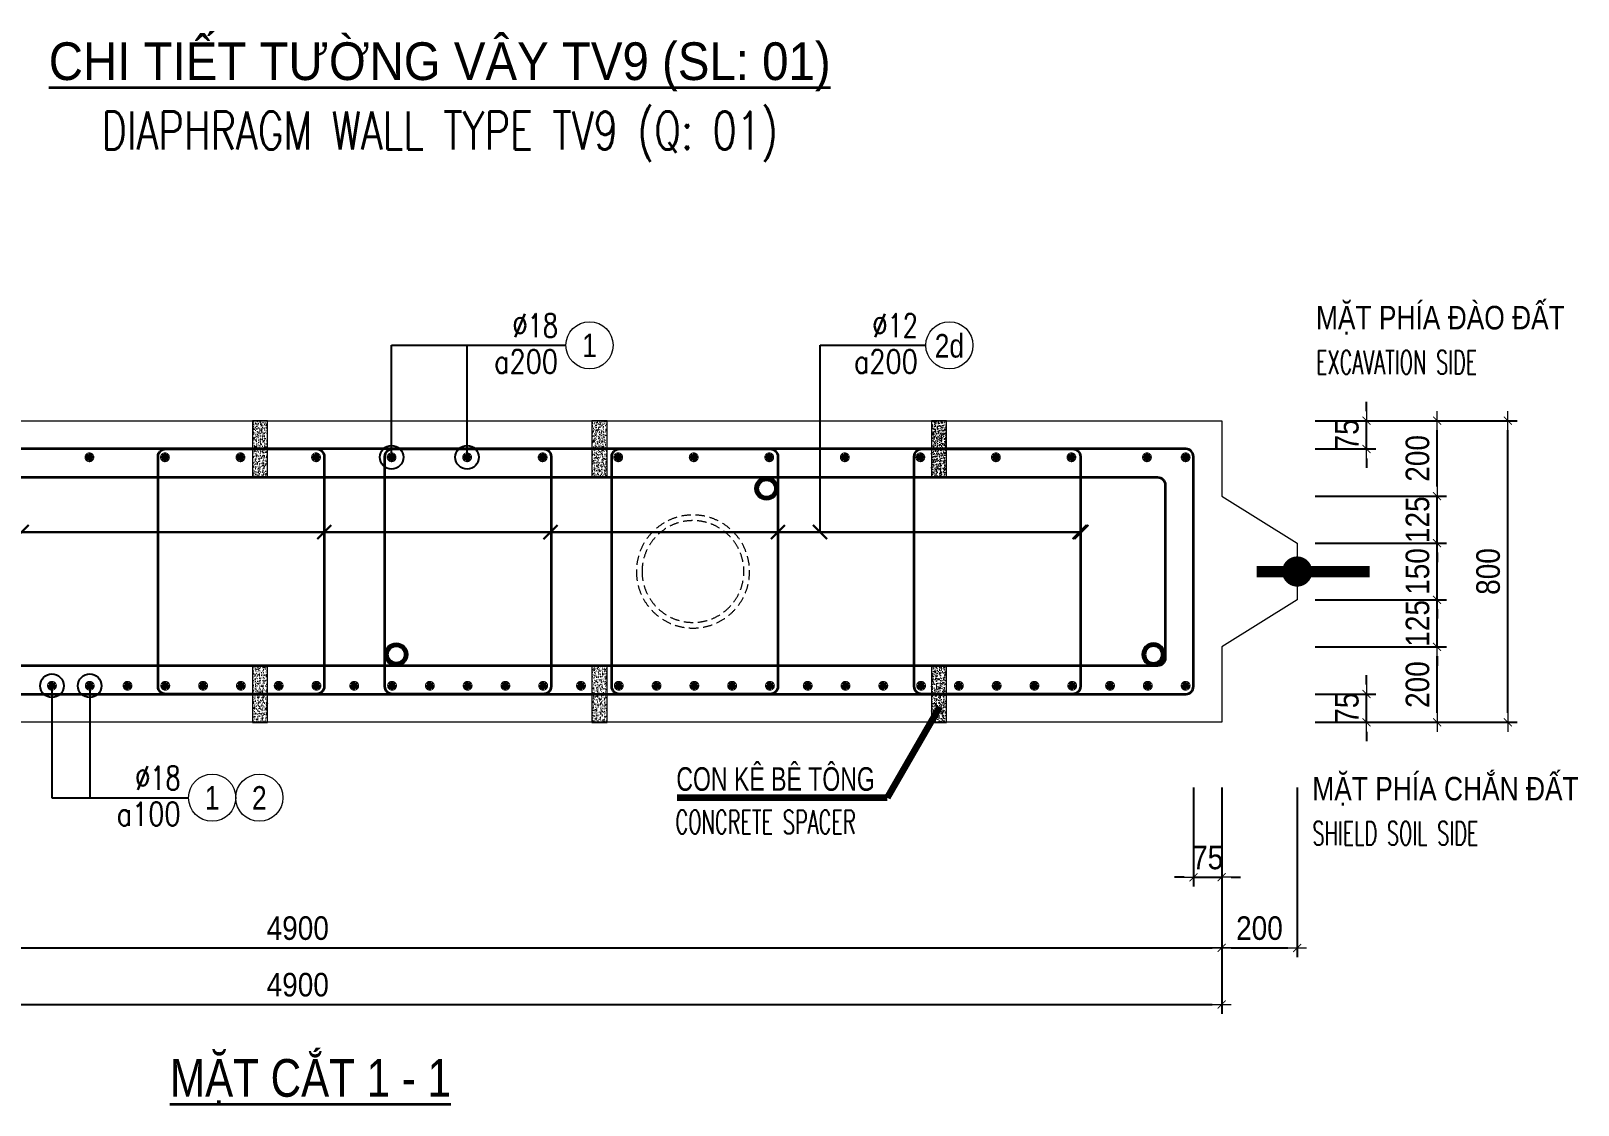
# Model space of a CAD drawing. Header units: millimetres. Extents: x -642477 to 1168880, y -27982 to 330379.
# Drawn here: x 1088852 to 1101158, y 93198 to 101745 of the extents above; entities that cross this region are included whole.
import ezdxf
from ezdxf.enums import TextEntityAlignment as Align

# ---------------------------------------------------------------- set-up
doc = ezdxf.new("R2010")
doc.units = ezdxf.units.MM
doc.linetypes.add('HIDDEN', pattern=[0.375, 0.25, -0.125])
doc.layers.get('0').update_dxf_attribs({"lineweight": 20})
doc.layers.get('Defpoints').update_dxf_attribs({"color": 151, "lineweight": 9})
for name, color, linetype, lineweight in [('NDC_S_BREAK-LINE', 1, 'Continuous', 15), ('NDC_S_DIAPHGRAM WALL', 3, 'Continuous', 20), ('NDC_S_DIM', 1, 'Continuous', 15), ('NDC_S_ENG TITLE', 3, 'Continuous', 20), ('NDC_S_HATCH MATERIAL', 8, 'Continuous', 13), ('NDC_S_LEADER', 1, 'Continuous', 15), ('NDC_S_LEVEL TEXT', 7, 'Continuous', 20), ('NDC_S_REBAR', 4, 'Continuous', 35), ('NDC_S_VN TEXT', 7, 'Continuous', 20), ('NDC_S_VN TITLE', 6, 'Continuous', 35)]:
    doc.layers.add(name, color=color, linetype=linetype, lineweight=lineweight)
doc.layers.add('NDC_S_REBAR DES.', color=2, linetype='Continuous')
doc.styles.add('ARIAL', font='arial.ttf', dxfattribs={"width": 0.8})
doc.styles.add('NDC_ARIAL', font='arial.ttf', dxfattribs={"width": 0.85})
doc.styles.add('NDC_DIM', font='', dxfattribs={"width": 0.75})
doc.styles.add('NDC_EN TXT', font='romans.shx', dxfattribs={"width": 0.8})
doc.styles.get('NDC_DIM').set_extended_font_data('Dotum')
doc.dimstyles.new('A1-NDC-1-25 (x3)', dxfattribs={"dimscale": 75, "dimtxt": 2.5, "dimasz": 1, "dimexe": 1, "dimexo": 0, "dimgap": 0.8, "dimtad": 1, "dimdec": 0, "dimlfac": 0.333333, "dimdsep": 46, "dimtxsty": 'NDC_ARIAL', "dimblk": 'DIMMARK', "dimcen": 49999.938995, "dimdle": 1.5, "dimclrd": 1, "dimclre": 1, "dimclrt": 3, "dimadec": 0, "dimazin": 0, "dimtfac": 1, "dimtdec": 0, "dimtix": 1, "dimtmove": 2, "dimatfit": 3, "dimfxl": 1, "dimarcsym": 0})
doc.dimstyles.new('NDC_dim_25', dxfattribs={"dimscale": 25, "dimtxt": 2.2, "dimasz": 1.5, "dimexe": 1.5, "dimexo": 2.5, "dimgap": 1, "dimtad": 1, "dimdec": 0, "dimzin": 0, "dimdsep": 46, "dimtxsty": 'NDC_DIM', "dimblk": 'DIMMARK', "dimcen": 0.09, "dimdle": 1.2, "dimclrd": 1, "dimclre": 1, "dimclrt": 3, "dimadec": 0, "dimazin": 0, "dimtfac": 1, "dimtdec": 0, "dimtix": 1, "dimtofl": 0, "dimtmove": 0, "dimatfit": 3, "dimfxl": 6, "dimfxlon": 1, "dimtolj": 1, "dimtzin": 0, "dimarcsym": 0})

# ---------------------------------------------------------------- blocks, each defined once
blk = doc.blocks.new('DIMMARK')
at = {"layer": 'NDC_S_DIM', "color": 1}
blk.add_line((-1.5, 0), (1, 0), dxfattribs=at)
at = {"layer": 'NDC_S_DIM', "color": 2, "const_width": 0.1}
blk.add_lwpolyline([(-0.424, -0.424), (0.424, 0.424)], dxfattribs=at)
blk = doc.blocks.new('Ong sieu am')
at = {"layer": 'NDC_S_HATCH MATERIAL'}
h = blk.add_hatch(dxfattribs=at)
h.set_pattern_fill('ANSI31', color=256, scale=20)
h.set_pattern_definition([(45, (0, 0), (-1.76776695, 1.76776695), [])])
h.paths.add_polyline_path([(-7119.3, 51158.9, 1), (-7179.3, 51158.9, 1)])
h.paths.add_polyline_path([(-7171.3, 51158.9, -1), (-7127.3, 51158.9, -1)], flags=16)
at = {"layer": 'NDC_S_REBAR DES.'}
for radius in [30, 22]:
    blk.add_circle((-7149.3, 51158.9), radius, dxfattribs=at)
blk = doc.blocks.new('con ke BT')
at = {"layer": 'NDC_S_HATCH MATERIAL'}
h = blk.add_hatch(dxfattribs=at)
h.set_pattern_fill('AR-CONC', color=256, scale=2)
h.set_pattern_definition([(50, (0, 0), (14.3452037, -1.2550427), [1.5, -16.5]), (355, (0, 0), (-2.7750267, 15.0438427), [1.2, -13.2]), (100.451444, (1.195, -0.105), (11.570177, 13.7888), [1.274804, -14.0228422]), (46.1842, (0, 4), (21.3448266, -3.3103856), [2.25, -24.75]), (96.635635, (1.779, 3.724), (18.693239, 19.482372), [1.912207, -21.034275]), (351.184164, (0, 4), (18.693239, 19.482372), [1.8, -19.8]), (21, (2, 3), (11.938141, -8.0523778), [1.5, -16.5]), (326, (2, 3), (4.8663066, 14.503001), [1.2, -13.2]), (71.451445, (2.995, 2.329), (16.8044475, 6.450623), [1.274804, -14.0228422]), (37.5, (0, 0), (0.2431971, 6.6578771), [0, -13.04, 0, -13.4, 0, -13.25]), (7.5, (0, 0), (5.2613907, 7.8882342), [0, -7.64, 0, -12.74, 0, -5.05]), (327.5, (-4.46, 0), (10.6764487, -0.45109743), [0, -5, 0, -15.6, 0, -20.7]), (317.5, (-6.46, 0), (11.6637234, 2.0020996), [0, -6.5, 0, -10.36, 0, -14.7])])
h.paths.add_polyline_path([(-7076.9, 51430.9), (-7116.9, 51430.9), (-7116.9, 51280.9), (-7076.9, 51280.9)])
at = {"layer": 'NDC_S_BREAK-LINE'}
blk.add_lwpolyline([(-7116.9, 51430.9), (-7116.9, 51280.9), (-7076.9, 51280.9), (-7076.9, 51430.9)], close=True, dxfattribs=at)
blk = doc.blocks.new('*U1636')
at = {"layer": 'NDC_S_LEADER', "xscale": 3, "yscale": 3, "zscale": 3}
blk.add_blockref('con ke BT', (21291, -154068), dxfattribs=at)
blk = doc.blocks.new('*U1637')
at = {"layer": 'NDC_S_DIM', "color": 0, "linetype": 'ByBlock', "lineweight": -2, "transparency": 16777216}
for p in [(0, 0), (2700, 0), (5400, 0), (8100, 0), (10800, 0)]:
    blk.add_blockref('*U1636', p, dxfattribs=at)
blk = doc.blocks.new('*U1638')
at = {"layer": 'NDC_S_LEADER', "xscale": 3, "yscale": 3, "zscale": 3}
blk.add_blockref('con ke BT', (21291, -154068), dxfattribs=at)
blk = doc.blocks.new('*U1639')
at = {"layer": 'NDC_S_DIM', "color": 0, "linetype": 'ByBlock', "lineweight": -2, "transparency": 16777216}
for p in [(0, 0), (2700, 0), (5400, 0), (8100, 0), (10800, 0)]:
    blk.add_blockref('*U1638', p, dxfattribs=at)
blk = doc.blocks.new('*U366')
blk.add_circle((2.5, 0), 2.5)
at = {"layer": 'NDC_S_VN TEXT', "color": 3, "style": 'NDC_EN TXT'}
for tag, width, p in [('DK2', 0.75, (-0.85, 0.85)), ('KC2', 0.8, (-0.85, -2.97))]:
    blk.add_attdef(tag, text='', height=2.5, dxfattribs=dict(at, width=width)).set_placement(p, align=Align.RIGHT)
at = {"layer": 'NDC_S_VN TEXT', "color": 7, "style": 'ARIAL', "width": 0.8}
blk.add_attdef('SH3', text='', height=2.5, dxfattribs=at).set_placement((2.5, 0), align=Align.MIDDLE)
blk = doc.blocks.new('kata_block_THEP')
at = {"layer": 'NDC_S_REBAR', "color": 0}
for p, q in [((-0.5, 0), (0.5, 0)), ((-0.35, 0.35), (0.35, -0.35)), ((0.35, 0.35), (-0.35, -0.35)), ((0, 0.5), (0, -0.5))]:
    blk.add_line(p, q, dxfattribs=at)
at = {"layer": 'NDC_S_REBAR', "color": 0, "const_width": 0.0833}
blk.add_lwpolyline([(-0.5, 0, 1), (0.5, 0, 1), (-0.5, 0, 1)], format="xyb", dxfattribs=at)
blk = doc.blocks.new('*U1628')
at = {"layer": 'NDC_S_REBAR', "ltscale": 80, "xscale": 72, "yscale": 72, "zscale": 72}
blk.add_blockref('kata_block_THEP', (0, 0), dxfattribs=at)
blk = doc.blocks.new('*U1629')
at = {"layer": 'NDC_S_LEVEL TEXT', "color": 0, "linetype": 'ByBlock', "lineweight": -2, "transparency": 16777216}
for p in [(5408.1, 0), (6009, 0), (6609.9, 0), (7210.8, 0), (7811.7, 0), (8412.6, 0), (9013.5, 0), (9614.4, 0), (10215.3, 0), (10816.2, 0), (11417.1, 0), (12018, 0), (12618.9, 0), (13219.8, 0), (13820.7, 0)]:
    blk.add_blockref('*U1628', p, dxfattribs=at)
blk = doc.blocks.new('*U1634')
at = {"layer": 'NDC_S_REBAR', "ltscale": 80, "xscale": 72, "yscale": 72, "zscale": 72}
blk.add_blockref('kata_block_THEP', (0, 0), dxfattribs=at)
blk = doc.blocks.new('*U1635')
at = {"layer": 'NDC_S_LEVEL TEXT', "color": 0, "linetype": 'ByBlock', "lineweight": -2, "transparency": 16777216}
for p in [(5110.2, 0), (5410.8, 0), (5711.4, 0), (6012, 0), (6312.6, 0), (6613.2, 0), (6913.8, 0), (7214.4, 0), (7515, 0), (7815.6, 0), (8116.2, 0), (8416.8, 0), (8717.4, 0), (9018, 0), (9318.6, 0), (9619.2, 0), (9919.8, 0), (10220.4, 0), (10521, 0), (10821.6, 0), (11122.2, 0), (11422.8, 0), (11723.4, 0), (12024, 0), (12324.6, 0), (12625.2, 0), (12925.8, 0), (13226.4, 0), (13527, 0), (13827.6, 0), (14128.2, 0)]:
    blk.add_blockref('*U1634', p, dxfattribs=at)
blk = doc.blocks.new('*D1662')
at = {"layer": 'Defpoints', "color": 0, "ltscale": 100, "transparency": 16777216}
for p in [(1099066, 96844), (1100037, 96844), (1099066, 96244)]:
    blk.add_point(p, dxfattribs=at)
at = {"layer": 'NDC_S_DIM', "color": 1, "lineweight": -2, "ltscale": 100, "transparency": 16777216}
for p, q in [((1099066, 96844), (1100112, 96844)), ((1100037, 96319), (1100037, 96769)), ((1099066, 96244), (1100112, 96244))]:
    blk.add_line(p, q, dxfattribs=at)
at = {"layer": 'NDC_S_DIM', "color": 1, "lineweight": -2, "ltscale": 100, "transparency": 16777216, "xscale": 75, "yscale": 75, "zscale": 75}
for p, rotation in [((1100037, 96844), 90), ((1100037, 96244), 270)]:
    blk.add_blockref('DIMMARK', p, dxfattribs=dict(at, rotation=rotation))
at = {"layer": 'NDC_S_DIM', "color": 3, "ltscale": 100, "transparency": 16777216, "insert": (1099882, 96544), "char_height": 187.5, "attachment_point": 5, "rotation": 90, "style": 'NDC_ARIAL'}
blk.add_mtext('200', dxfattribs=at)
blk = doc.blocks.new('*D1663')
at = {"layer": 'Defpoints', "color": 0, "ltscale": 100, "transparency": 16777216}
for p in [(1099066, 97219), (1100037, 97219), (1099066, 96844)]:
    blk.add_point(p, dxfattribs=at)
at = {"layer": 'NDC_S_DIM', "color": 1, "lineweight": -2, "ltscale": 100, "transparency": 16777216}
for p, q in [((1100037, 97294), (1100037, 97369)), ((1099066, 97219), (1100112, 97219)), ((1100037, 96844), (1100037, 97219)), ((1099066, 96844), (1100112, 96844)), ((1100037, 96769), (1100037, 96694))]:
    blk.add_line(p, q, dxfattribs=at)
at = {"layer": 'NDC_S_DIM', "color": 1, "lineweight": -2, "ltscale": 100, "transparency": 16777216, "xscale": 75, "yscale": 75, "zscale": 75}
for p, rotation in [((1100037, 97219), 270), ((1100037, 96844), 90)]:
    blk.add_blockref('DIMMARK', p, dxfattribs=dict(at, rotation=rotation))
at = {"layer": 'NDC_S_DIM', "color": 3, "ltscale": 100, "transparency": 16777216, "insert": (1099882, 97031), "char_height": 187.5, "attachment_point": 5, "rotation": 90, "style": 'NDC_ARIAL'}
blk.add_mtext('125', dxfattribs=at)
blk = doc.blocks.new('*D1664')
at = {"layer": 'Defpoints', "color": 0, "ltscale": 100, "transparency": 16777216}
for p in [(1099066, 97669), (1100037, 97669), (1099066, 97219)]:
    blk.add_point(p, dxfattribs=at)
at = {"layer": 'NDC_S_DIM', "color": 1, "lineweight": -2, "ltscale": 100, "transparency": 16777216}
for p, q in [((1100037, 97744), (1100037, 97819)), ((1099066, 97669), (1100112, 97669)), ((1100037, 97219), (1100037, 97669)), ((1099066, 97219), (1100112, 97219)), ((1100037, 97144), (1100037, 97069))]:
    blk.add_line(p, q, dxfattribs=at)
at = {"layer": 'NDC_S_DIM', "color": 1, "lineweight": -2, "ltscale": 100, "transparency": 16777216, "xscale": 75, "yscale": 75, "zscale": 75}
for p, rotation in [((1100037, 97669), 270), ((1100037, 97219), 90)]:
    blk.add_blockref('DIMMARK', p, dxfattribs=dict(at, rotation=rotation))
at = {"layer": 'NDC_S_DIM', "color": 3, "ltscale": 100, "transparency": 16777216, "insert": (1099882, 97444), "char_height": 187.5, "attachment_point": 5, "rotation": 90, "style": 'NDC_ARIAL'}
blk.add_mtext('150', dxfattribs=at)
blk = doc.blocks.new('*D1665')
at = {"layer": 'Defpoints', "color": 0, "ltscale": 100, "transparency": 16777216}
for p in [(1099066, 98044), (1100037, 98044), (1099066, 97669)]:
    blk.add_point(p, dxfattribs=at)
at = {"layer": 'NDC_S_DIM', "color": 1, "lineweight": -2, "ltscale": 100, "transparency": 16777216}
for p, q in [((1100037, 98119), (1100037, 98194)), ((1099066, 98044), (1100112, 98044)), ((1100037, 97669), (1100037, 98044)), ((1099066, 97669), (1100112, 97669)), ((1100037, 97594), (1100037, 97519))]:
    blk.add_line(p, q, dxfattribs=at)
at = {"layer": 'NDC_S_DIM', "color": 1, "lineweight": -2, "ltscale": 100, "transparency": 16777216, "xscale": 75, "yscale": 75, "zscale": 75}
for p, rotation in [((1100037, 98044), 270), ((1100037, 97669), 90)]:
    blk.add_blockref('DIMMARK', p, dxfattribs=dict(at, rotation=rotation))
at = {"layer": 'NDC_S_DIM', "color": 3, "ltscale": 100, "transparency": 16777216, "insert": (1099882, 97856), "char_height": 187.5, "attachment_point": 5, "rotation": 90, "style": 'NDC_ARIAL'}
blk.add_mtext('125', dxfattribs=at)
blk = doc.blocks.new('*D1666')
at = {"layer": 'Defpoints', "color": 0, "ltscale": 100, "transparency": 16777216}
for p in [(1099066, 98644), (1100037, 98644), (1099066, 98044)]:
    blk.add_point(p, dxfattribs=at)
at = {"layer": 'NDC_S_DIM', "color": 1, "lineweight": -2, "ltscale": 100, "transparency": 16777216}
for p, q in [((1099066, 98644), (1100112, 98644)), ((1100037, 98119), (1100037, 98569)), ((1099066, 98044), (1100112, 98044))]:
    blk.add_line(p, q, dxfattribs=at)
at = {"layer": 'NDC_S_DIM', "color": 1, "lineweight": -2, "ltscale": 100, "transparency": 16777216, "xscale": 75, "yscale": 75, "zscale": 75}
for p, rotation in [((1100037, 98644), 90), ((1100037, 98044), 270)]:
    blk.add_blockref('DIMMARK', p, dxfattribs=dict(at, rotation=rotation))
at = {"layer": 'NDC_S_DIM', "color": 3, "ltscale": 100, "transparency": 16777216, "insert": (1099882, 98344), "char_height": 187.5, "attachment_point": 5, "rotation": 90, "style": 'NDC_ARIAL'}
blk.add_mtext('200', dxfattribs=at)
blk = doc.blocks.new('*D1667')
at = {"layer": 'Defpoints', "color": 0, "ltscale": 100, "transparency": 16777216}
for p in [(1099066, 98644), (1100600, 98644), (1099066, 96244)]:
    blk.add_point(p, dxfattribs=at)
at = {"layer": 'NDC_S_DIM', "color": 1, "lineweight": -2, "ltscale": 100, "transparency": 16777216}
for p, q in [((1099066, 98644), (1100675, 98644)), ((1100600, 96319), (1100600, 98569)), ((1099066, 96244), (1100675, 96244))]:
    blk.add_line(p, q, dxfattribs=at)
at = {"layer": 'NDC_S_DIM', "color": 1, "lineweight": -2, "ltscale": 100, "transparency": 16777216, "xscale": 75, "yscale": 75, "zscale": 75}
for p, rotation in [((1100600, 98644), 90), ((1100600, 96244), 270)]:
    blk.add_blockref('DIMMARK', p, dxfattribs=dict(at, rotation=rotation))
at = {"layer": 'NDC_S_DIM', "color": 3, "ltscale": 100, "transparency": 16777216, "insert": (1100444, 97444), "char_height": 187.5, "attachment_point": 5, "rotation": 90, "style": 'NDC_ARIAL'}
blk.add_mtext('800', dxfattribs=at)
blk = doc.blocks.new('*D1668')
at = {"layer": 'Defpoints', "color": 0, "ltscale": 100, "transparency": 16777216}
for p in [(1099066, 96469), (1099475, 96469), (1099066, 96244)]:
    blk.add_point(p, dxfattribs=at)
at = {"layer": 'NDC_S_DIM', "color": 1, "lineweight": -2, "ltscale": 100, "transparency": 16777216}
for p, q in [((1099475, 96544), (1099475, 96619)), ((1099066, 96469), (1099550, 96469)), ((1099475, 96244), (1099475, 96469)), ((1099066, 96244), (1099550, 96244)), ((1099475, 96169), (1099475, 96094))]:
    blk.add_line(p, q, dxfattribs=at)
at = {"layer": 'NDC_S_DIM', "color": 1, "lineweight": -2, "ltscale": 100, "transparency": 16777216, "xscale": 75, "yscale": 75, "zscale": 75}
for p, rotation in [((1099475, 96469), 270), ((1099475, 96244), 90)]:
    blk.add_blockref('DIMMARK', p, dxfattribs=dict(at, rotation=rotation))
at = {"layer": 'NDC_S_DIM', "color": 3, "ltscale": 100, "transparency": 16777216, "insert": (1099320, 96356), "char_height": 187.5, "attachment_point": 5, "rotation": 90, "style": 'NDC_ARIAL'}
blk.add_mtext('75', dxfattribs=at)
blk = doc.blocks.new('*D1669')
at = {"layer": 'Defpoints', "color": 0, "ltscale": 100, "transparency": 16777216}
for p in [(1099066, 98644), (1099475, 98644), (1099066, 98419)]:
    blk.add_point(p, dxfattribs=at)
at = {"layer": 'NDC_S_DIM', "color": 1, "lineweight": -2, "ltscale": 100, "transparency": 16777216}
for p, q in [((1099475, 98719), (1099475, 98794)), ((1099066, 98644), (1099550, 98644)), ((1099475, 98419), (1099475, 98644)), ((1099066, 98419), (1099550, 98419)), ((1099475, 98344), (1099475, 98269))]:
    blk.add_line(p, q, dxfattribs=at)
at = {"layer": 'NDC_S_DIM', "color": 1, "lineweight": -2, "ltscale": 100, "transparency": 16777216, "xscale": 75, "yscale": 75, "zscale": 75}
for p, rotation in [((1099475, 98644), 270), ((1099475, 98419), 90)]:
    blk.add_blockref('DIMMARK', p, dxfattribs=dict(at, rotation=rotation))
at = {"layer": 'NDC_S_DIM', "color": 3, "ltscale": 100, "transparency": 16777216, "insert": (1099320, 98531), "char_height": 187.5, "attachment_point": 5, "rotation": 90, "style": 'NDC_ARIAL'}
blk.add_mtext('75', dxfattribs=at)
blk = doc.blocks.new('*D1671')
at = {"layer": 'Defpoints', "color": 0, "ltscale": 100, "transparency": 16777216}
for p in [(1098099, 95724), (1098324, 95724), (1098324, 95011)]:
    blk.add_point(p, dxfattribs=at)
at = {"layer": 'NDC_S_DIM', "color": 1, "lineweight": -2, "ltscale": 100, "transparency": 16777216}
for p, q in [((1098099, 95724), (1098099, 94936)), ((1098324, 95724), (1098324, 94936)), ((1098024, 95011), (1097949, 95011)), ((1098099, 95011), (1098324, 95011)), ((1098399, 95011), (1098474, 95011))]:
    blk.add_line(p, q, dxfattribs=at)
at = {"layer": 'NDC_S_DIM', "color": 1, "lineweight": -2, "ltscale": 100, "transparency": 16777216, "xscale": 75, "yscale": 75, "zscale": 75}
blk.add_blockref('DIMMARK', (1098099, 95011), dxfattribs=at)
at = {"layer": 'NDC_S_DIM', "color": 1, "lineweight": -2, "ltscale": 100, "transparency": 16777216, "xscale": 75, "yscale": 75, "zscale": 75, "rotation": 180}
blk.add_blockref('DIMMARK', (1098324, 95011), dxfattribs=at)
at = {"layer": 'NDC_S_DIM', "color": 3, "ltscale": 100, "transparency": 16777216, "insert": (1098212, 95167), "char_height": 187.5, "attachment_point": 5, "style": 'NDC_ARIAL'}
blk.add_mtext('75', dxfattribs=at)
blk = doc.blocks.new('*D1673')
at = {"layer": 'Defpoints', "color": 0, "ltscale": 100, "transparency": 16777216}
for p in [(1083624, 95724), (1098324, 95724), (1098324, 94449)]:
    blk.add_point(p, dxfattribs=at)
at = {"layer": 'NDC_S_DIM', "color": 1, "lineweight": -2, "ltscale": 100, "transparency": 16777216}
for p, q in [((1083624, 95724), (1083624, 94374)), ((1098324, 95724), (1098324, 94374)), ((1083699, 94449), (1098249, 94449))]:
    blk.add_line(p, q, dxfattribs=at)
at = {"layer": 'NDC_S_DIM', "color": 1, "lineweight": -2, "ltscale": 100, "transparency": 16777216, "xscale": 75, "yscale": 75, "zscale": 75, "rotation": 180}
blk.add_blockref('DIMMARK', (1083624, 94449), dxfattribs=at)
at = {"layer": 'NDC_S_DIM', "color": 1, "lineweight": -2, "ltscale": 100, "transparency": 16777216, "xscale": 75, "yscale": 75, "zscale": 75}
blk.add_blockref('DIMMARK', (1098324, 94449), dxfattribs=at)
at = {"layer": 'NDC_S_DIM', "color": 3, "ltscale": 100, "transparency": 16777216, "insert": (1090974, 94605), "char_height": 187.5, "attachment_point": 5, "style": 'NDC_ARIAL'}
blk.add_mtext('4900', dxfattribs=at)
blk = doc.blocks.new('*D1674')
at = {"layer": 'Defpoints', "color": 0, "ltscale": 100, "transparency": 16777216}
for p in [(1098324, 95724), (1098924, 95724), (1098924, 94449)]:
    blk.add_point(p, dxfattribs=at)
at = {"layer": 'NDC_S_DIM', "color": 1, "lineweight": -2, "ltscale": 100, "transparency": 16777216}
for p, q in [((1098324, 95724), (1098324, 94374)), ((1098924, 95724), (1098924, 94374)), ((1098399, 94449), (1098849, 94449))]:
    blk.add_line(p, q, dxfattribs=at)
at = {"layer": 'NDC_S_DIM', "color": 1, "lineweight": -2, "ltscale": 100, "transparency": 16777216, "xscale": 75, "yscale": 75, "zscale": 75, "rotation": 180}
blk.add_blockref('DIMMARK', (1098324, 94449), dxfattribs=at)
at = {"layer": 'NDC_S_DIM', "color": 1, "lineweight": -2, "ltscale": 100, "transparency": 16777216, "xscale": 75, "yscale": 75, "zscale": 75}
blk.add_blockref('DIMMARK', (1098924, 94449), dxfattribs=at)
at = {"layer": 'NDC_S_DIM', "color": 3, "ltscale": 100, "transparency": 16777216, "insert": (1098624, 94605), "char_height": 187.5, "attachment_point": 5, "style": 'NDC_ARIAL'}
blk.add_mtext('200', dxfattribs=at)
blk = doc.blocks.new('*D1675')
at = {"layer": 'Defpoints', "color": 0, "ltscale": 100, "transparency": 16777216}
for p in [(1083624, 95724), (1098324, 95724), (1098324, 93999)]:
    blk.add_point(p, dxfattribs=at)
at = {"layer": 'NDC_S_DIM', "color": 1, "lineweight": -2, "ltscale": 100, "transparency": 16777216}
for p, q in [((1083624, 95724), (1083624, 93924)), ((1098324, 95724), (1098324, 93924)), ((1083699, 93999), (1098249, 93999))]:
    blk.add_line(p, q, dxfattribs=at)
at = {"layer": 'NDC_S_DIM', "color": 1, "lineweight": -2, "ltscale": 100, "transparency": 16777216, "xscale": 75, "yscale": 75, "zscale": 75, "rotation": 180}
blk.add_blockref('DIMMARK', (1083624, 93999), dxfattribs=at)
at = {"layer": 'NDC_S_DIM', "color": 1, "lineweight": -2, "ltscale": 100, "transparency": 16777216, "xscale": 75, "yscale": 75, "zscale": 75}
blk.add_blockref('DIMMARK', (1098324, 93999), dxfattribs=at)
at = {"layer": 'NDC_S_DIM', "color": 3, "ltscale": 100, "transparency": 16777216, "insert": (1090974, 94155), "char_height": 187.5, "attachment_point": 5, "style": 'NDC_ARIAL'}
blk.add_mtext('4900', dxfattribs=at)
blk = doc.blocks.new('ong do BT')
at = {"layer": 'NDC_S_HATCH MATERIAL', "linetype": 'HIDDEN', "ltscale": 100}
for radius in [150, 135]:
    blk.add_circle((-6323.7, 51237.8), radius, dxfattribs=at)

msp = doc.modelspace()

# ---------------------------------------------------------------- linework, layer by layer
at = {"layer": 'NDC_S_DIAPHGRAM WALL', "ltscale": 0.01}
for p, q in [((1098324, 98643.7), (1098324, 98043.7)), ((1098324, 98043.7), (1098924, 97668.7)), ((1098924, 97668.7), (1098924, 97218.7)), ((1098924, 97218.7), (1098324, 96843.7)), ((1098324, 96843.7), (1098324, 96243.7)), ((1098324, 96243.7), (1083624, 96243.7))]:
    msp.add_line(p, q, dxfattribs=at)
msp.add_lwpolyline([(1083624, 98643.7), (1098324, 98643.7)], dxfattribs=at)
at = {"layer": 'NDC_S_DIAPHGRAM WALL', "ltscale": 50, "const_width": 90}
msp.add_lwpolyline([(1098602, 97443.7), (1099502, 97443.7)], dxfattribs=at)
at = {"layer": 'NDC_S_DIAPHGRAM WALL', "ltscale": 50, "const_width": 120}
msp.add_lwpolyline([(1098864, 97443.7, 1), (1098984, 97443.7, 1)], format="xyb", close=True, dxfattribs=at)
at = {"layer": 'NDC_S_DIM'}
msp.add_circle((1090668.2, 95643.6), 187.5, dxfattribs=at)
at = {"layer": 'NDC_S_REBAR'}
for points in [[(1083909, 98418.7, 0.4142136), (1083849, 98358.7), (1083849, 96528.7, 0.4142136), (1083909, 96468.7), (1083909, 96468.7), (1098039, 96468.7, 0.4142136), (1098099, 96528.7), (1098099, 98358.7, 0.4142136), (1098039, 98418.7)], [(1089922.9, 98418.7), (1091124.2, 98418.7, -0.4142136), (1091184.2, 98358.7), (1091184.2, 96528.7, -0.4142136), (1091124.2, 96468.7), (1089922.9, 96468.7, -0.4142136), (1089862.9, 96528.7), (1089862.9, 98358.7, -0.4142136)], [(1091727.4, 98418.7), (1092928.7, 98418.7, -0.4142136), (1092988.7, 98358.7), (1092988.7, 96528.7, -0.4142136), (1092928.7, 96468.7), (1091727.4, 96468.7, -0.4142136), (1091667.4, 96528.7), (1091667.4, 98358.7, -0.4142136)], [(1093531.9, 98418.7), (1094733.2, 98418.7, -0.4142136), (1094793.2, 98358.7), (1094793.2, 96528.7, -0.4142136), (1094733.2, 96468.7), (1093531.9, 96468.7, -0.4142136), (1093471.9, 96528.7), (1093471.9, 98358.7, -0.4142136)], [(1095937.9, 98418.7), (1097139.2, 98418.7, -0.4142136), (1097199.2, 98358.7), (1097199.2, 96528.7, -0.4142136), (1097139.2, 96468.7), (1095937.9, 96468.7, -0.4142136), (1095877.9, 96528.7), (1095877.9, 98358.7, -0.4142136)], [(1084134, 98193.7), (1097814, 98193.7, -0.4142136), (1097874, 98133.7), (1097874, 96753.7, -0.4142136), (1097814, 96693.7), (1084134, 96693.7, -0.4142136), (1084074, 96753.7), (1084074, 98133.7, -0.4142136)]]:
    msp.add_lwpolyline(points, format="xyb", close=True, dxfattribs=at)

# ---------------------------------------------------------------- block references
at = {"layer": 'NDC_S_DIM', "ltscale": 80, "xscale": 75, "yscale": 75, "zscale": 75}
for p, values in [((1093107.5, 99243.7), {'SH3': '1', 'DK2': '%%C18', 'KC2': 'a200'}), ((1095970.3, 99243.7), {'SH3': '2d', 'DK2': '%%c12', 'KC2': 'a200'}), ((1090105.7, 95643.6), {'SH3': '1', 'DK2': '%%C18', 'KC2': 'a100'})]:
    msp.add_blockref('*U366', p, dxfattribs=at).add_auto_attribs(values)
at = {"layer": 'NDC_S_DIM'}
for name, p in [('*U1637', (1085274, 98418.7)), ('*U1639', (1085274, 96468.7))]:
    msp.add_blockref(name, p, dxfattribs=at)
at = {"layer": 'NDC_S_LEADER', "yscale": 3, "zscale": 3}
for name, p, xscale in [('Ong sieu am', (1116151.1, -55372.9), 3), ('ong do BT', (1075146.8, -56269.8), -3), ('Ong sieu am', (1113205.3, -56692.9), 3)]:
    msp.add_blockref(name, p, dxfattribs=dict(at, xscale=xscale))
at = {"layer": 'NDC_S_LEADER', "xscale": -3, "yscale": 3, "zscale": 3, "rotation": 180}
msp.add_blockref('Ong sieu am', (1119229.5, 250260.2), dxfattribs=at)
at = {"layer": 'NDC_S_LEVEL TEXT'}
msp.add_blockref('*U1629', (1083908.5, 98352.7), dxfattribs=at)
at = {"layer": 'NDC_S_LEVEL TEXT', "extrusion": (0, 0, -1), "zscale": -1, "rotation": 180}
msp.add_blockref('*U1635', (-1083908.5, 96534.7), dxfattribs=at)
at = {"layer": 'NDC_S_REBAR', "ltscale": 80, "xscale": 72, "yscale": 72, "zscale": 72}
msp.add_blockref('kata_block_THEP', (1098036.7, 98352.7), dxfattribs=at)

# ---------------------------------------------------------------- texts
at = {"layer": 'NDC_S_ENG TITLE', "style": 'NDC_EN TXT', "width": 0.75}
msp.add_text('DIAPHRAGM WALL TYPE TV9 (Q: 01)', height=300, dxfattribs=at).set_placement((1092103.2, 100931.7), align=Align.MIDDLE)
at = {"layer": 'NDC_S_ENG TITLE', "style": 'NDC_EN TXT', "width": 0.6}
for s, p in [('EXCAVATION SIDE', (1099073.7, 99109.2)), ('CONCRETE SPACER', (1093978.9, 95450)), ('SHIELD SOIL SIDE', (1099044.6, 95360.8))]:
    msp.add_text(s, height=187.5, dxfattribs=at).set_placement(p, align=Align.MIDDLE_LEFT)
at = {"layer": 'NDC_S_LEVEL TEXT', "style": 'NDC_ARIAL'}
for s, width, p in [('MẶT PHÍA ĐÀO ĐẤT', 0.8, (1099073.7, 99464)), ('CON KÊ BÊ TÔNG', 0.7, (1093985.7, 95792.8)), ('MẶT PHÍA CHẮN ĐẤT', 0.8, (1099044.6, 95715.5))]:
    msp.add_text(s, height=187.5, dxfattribs=dict(at, width=width)).set_placement(p, align=Align.MIDDLE_LEFT)
at = {"layer": 'NDC_S_VN TEXT', "color": 7, "style": 'ARIAL', "width": 0.8}
msp.add_text('2', height=187.5, dxfattribs=at).set_placement((1090668.2, 95643.6), align=Align.MIDDLE)
at = {"layer": 'NDC_S_VN TITLE', "style": 'NDC_ARIAL'}
for s, width, p in [('%%UCHI TIẾT TƯỜNG VÂY TV9 (SL: 01)', 0.9, (1092103.2, 101504.9)), ('%%UMẶT CẮT 1 - 1', 0.8, (1091075.3, 93426.5))]:
    msp.add_text(s, height=300, dxfattribs=dict(at, width=width)).set_placement(p, align=Align.MIDDLE)

# ---------------------------------------------------------------- dimensions: what is measured, and where the dimension line sits
at = {"layer": 'NDC_S_DIM', "ltscale": 100}
for base, p1, p2, picture, middle in [((1099474.9, 98643.7), (1099066, 98418.7), (1099066, 98643.7), '*D1669', (1099319.6, 98531.2)), ((1100037.4, 98643.7), (1099066, 98043.7), (1099066, 98643.7), '*D1666', (1099881.7, 98343.7)), ((1100599.9, 98643.7), (1099066, 96243.7), (1099066, 98643.7), '*D1667', (1100444.2, 97443.7)), ((1100037.4, 98043.7), (1099066, 97668.7), (1099066, 98043.7), '*D1665', (1099881.7, 97856.2)), ((1100037.4, 97668.7), (1099066, 97218.7), (1099066, 97668.7), '*D1664', (1099881.7, 97443.7)), ((1100037.4, 97218.7), (1099066, 96843.7), (1099066, 97218.7), '*D1663', (1099881.7, 97031.2)), ((1100037.4, 96843.7), (1099066, 96243.7), (1099066, 96843.7), '*D1662', (1099881.7, 96543.7)), ((1099474.9, 96468.7), (1099066, 96243.7), (1099066, 96468.7), '*D1668', (1099319.6, 96356.2))]:
    dim = msp.add_linear_dim(base=base, p1=p1, p2=p2, angle=90, dimstyle='A1-NDC-1-25 (x3)', dxfattribs=at)
    dim.commit()
    dim.dimension.update_dxf_attribs({"geometry": picture, "text_midpoint": middle})
for base, p1, p2, picture, middle in [((1098324, 94449), (1083624, 95723.7), (1098324, 95723.7), '*D1673', (1090974, 94604.7)), ((1098324, 93999), (1083624, 95723.7), (1098324, 95723.7), '*D1675', (1090974, 94154.7)), ((1098324, 95011.5), (1098099, 95723.7), (1098324, 95723.7), '*D1671', (1098211.5, 95166.8)), ((1098924, 94449), (1098324, 95723.7), (1098924, 95723.7), '*D1674', (1098624, 94604.7))]:
    dim = msp.add_linear_dim(base=base, p1=p1, p2=p2, dimstyle='A1-NDC-1-25 (x3)', dxfattribs=at)
    dim.commit()
    dim.dimension.update_dxf_attribs({"geometry": picture, "text_midpoint": middle})

# ---------------------------------------------------------------- leaders
at = {"layer": 'NDC_S_LEADER'}
for points, override in [([(1091720.2, 98352.7), (1091720.2, 99243.7), (1093107.5, 99243.7)], {"dimasz": 7.5, "dimldrblk": 'DotBlank'}), ([(1092321.1, 98352.7), (1092321.1, 99243.7), (1093107.5, 99243.7)], {"dimasz": 7.5, "dimldrblk": 'DotBlank'}), ([(1095128.6, 97757.9), (1095128.6, 99243.7), (1095970.3, 99243.7)], {"dimasz": 4.5, "dimldrblk": 'ArchTick'}), ([(1086372.2, 97757.9), (1097199.2, 97757.9)], {"dimasz": 4.5, "dimldrblk": 'ArchTick'}), ([(1097208.1, 97757.9), (1086375.6, 97757.9)], {"dimasz": 4.5, "dimldrblk": 'ArchTick'}), ([(1088778.2, 97757.9), (1097199.2, 97757.9)], {"dimasz": 4.5, "dimldrblk": 'ArchTick'}), ([(1091184.2, 97757.9), (1097199.2, 97757.9)], {"dimasz": 4.5, "dimldrblk": 'ArchTick'}), ([(1092984.3, 97757.9), (1097199.2, 97757.9)], {"dimasz": 4.5, "dimldrblk": 'ArchTick'}), ([(1094793.2, 97757.9), (1097199.2, 97757.9)], {"dimasz": 4.5, "dimldrblk": 'ArchTick'}), ([(1097194.8, 97757.9), (1097199.2, 97757.9)], {"dimasz": 4.5, "dimldrblk": 'ArchTick'}), ([(1089018.7, 96534.7), (1089018.7, 95643.6), (1090105.7, 95643.6)], {"dimasz": 7.5, "dimldrblk": 'DotBlank'}), ([(1089319.3, 96534.7), (1089319.3, 95643.6), (1090105.7, 95643.6)], {"dimasz": 7.5, "dimldrblk": 'DotBlank'}), ([(1096079.2, 96364.5), (1095663.3, 95643.6), (1093991.2, 95643.6)], {"dimasz": 4.5, "dimlwd": 65533})]:
    msp.add_leader(points, dimstyle='NDC_dim_25', override=override, dxfattribs=at)

doc.saveas('drawing.dxf')
